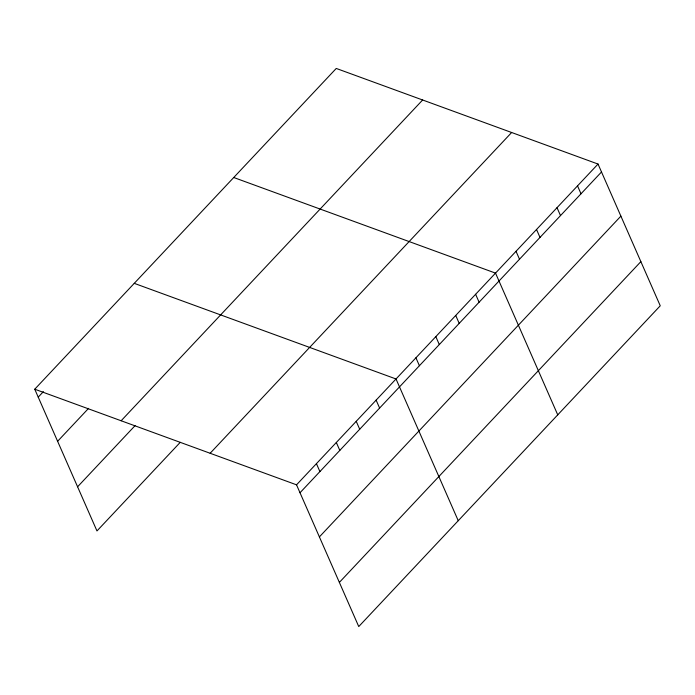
<?xml version="1.0" encoding="UTF-8"?>
<svg xmlns="http://www.w3.org/2000/svg" width="695" height="695" viewBox="0 0 695 695"><rect width="100%" height="100%" fill="white"/><g stroke="black" fill="none" stroke-linecap="round" stroke-linejoin="round"><path stroke-width="1.04" d="M34.75 389.209L336.25 68.44L598.03 164.055L660.25 305.791L358.75 626.56L296.53 484.823L34.75 389.209L96.97 530.945L180.248 442.341M38.225 397.132L43.385 391.641M57.615 441.29L88.569 408.356M121.139 420.762L422.638 99.993M77.588 486.787L135.073 425.627M210.142 453.27L511.642 132.502M296.53 484.823L598.03 164.055M300.014 492.746L601.505 171.978M319.396 536.905L620.896 216.136M339.368 582.401L640.868 261.633M233.737 177.503L495.526 273.118L557.738 414.854M134.248 283.352L396.028 378.975L458.248 520.711M577.528 185.869L581.011 193.792M557.025 207.683L560.509 215.598M536.523 229.489L540.006 237.412M516.029 251.303L519.504 259.226M475.623 294.289L479.098 302.212M455.729 315.461L459.204 323.384M435.826 336.632L439.301 344.555M415.931 357.803L419.406 365.726M376.134 400.146L379.609 408.061M356.231 421.318L359.706 429.232M336.328 442.48L339.812 450.403M316.434 463.652L319.909 471.575"/></g></svg>
